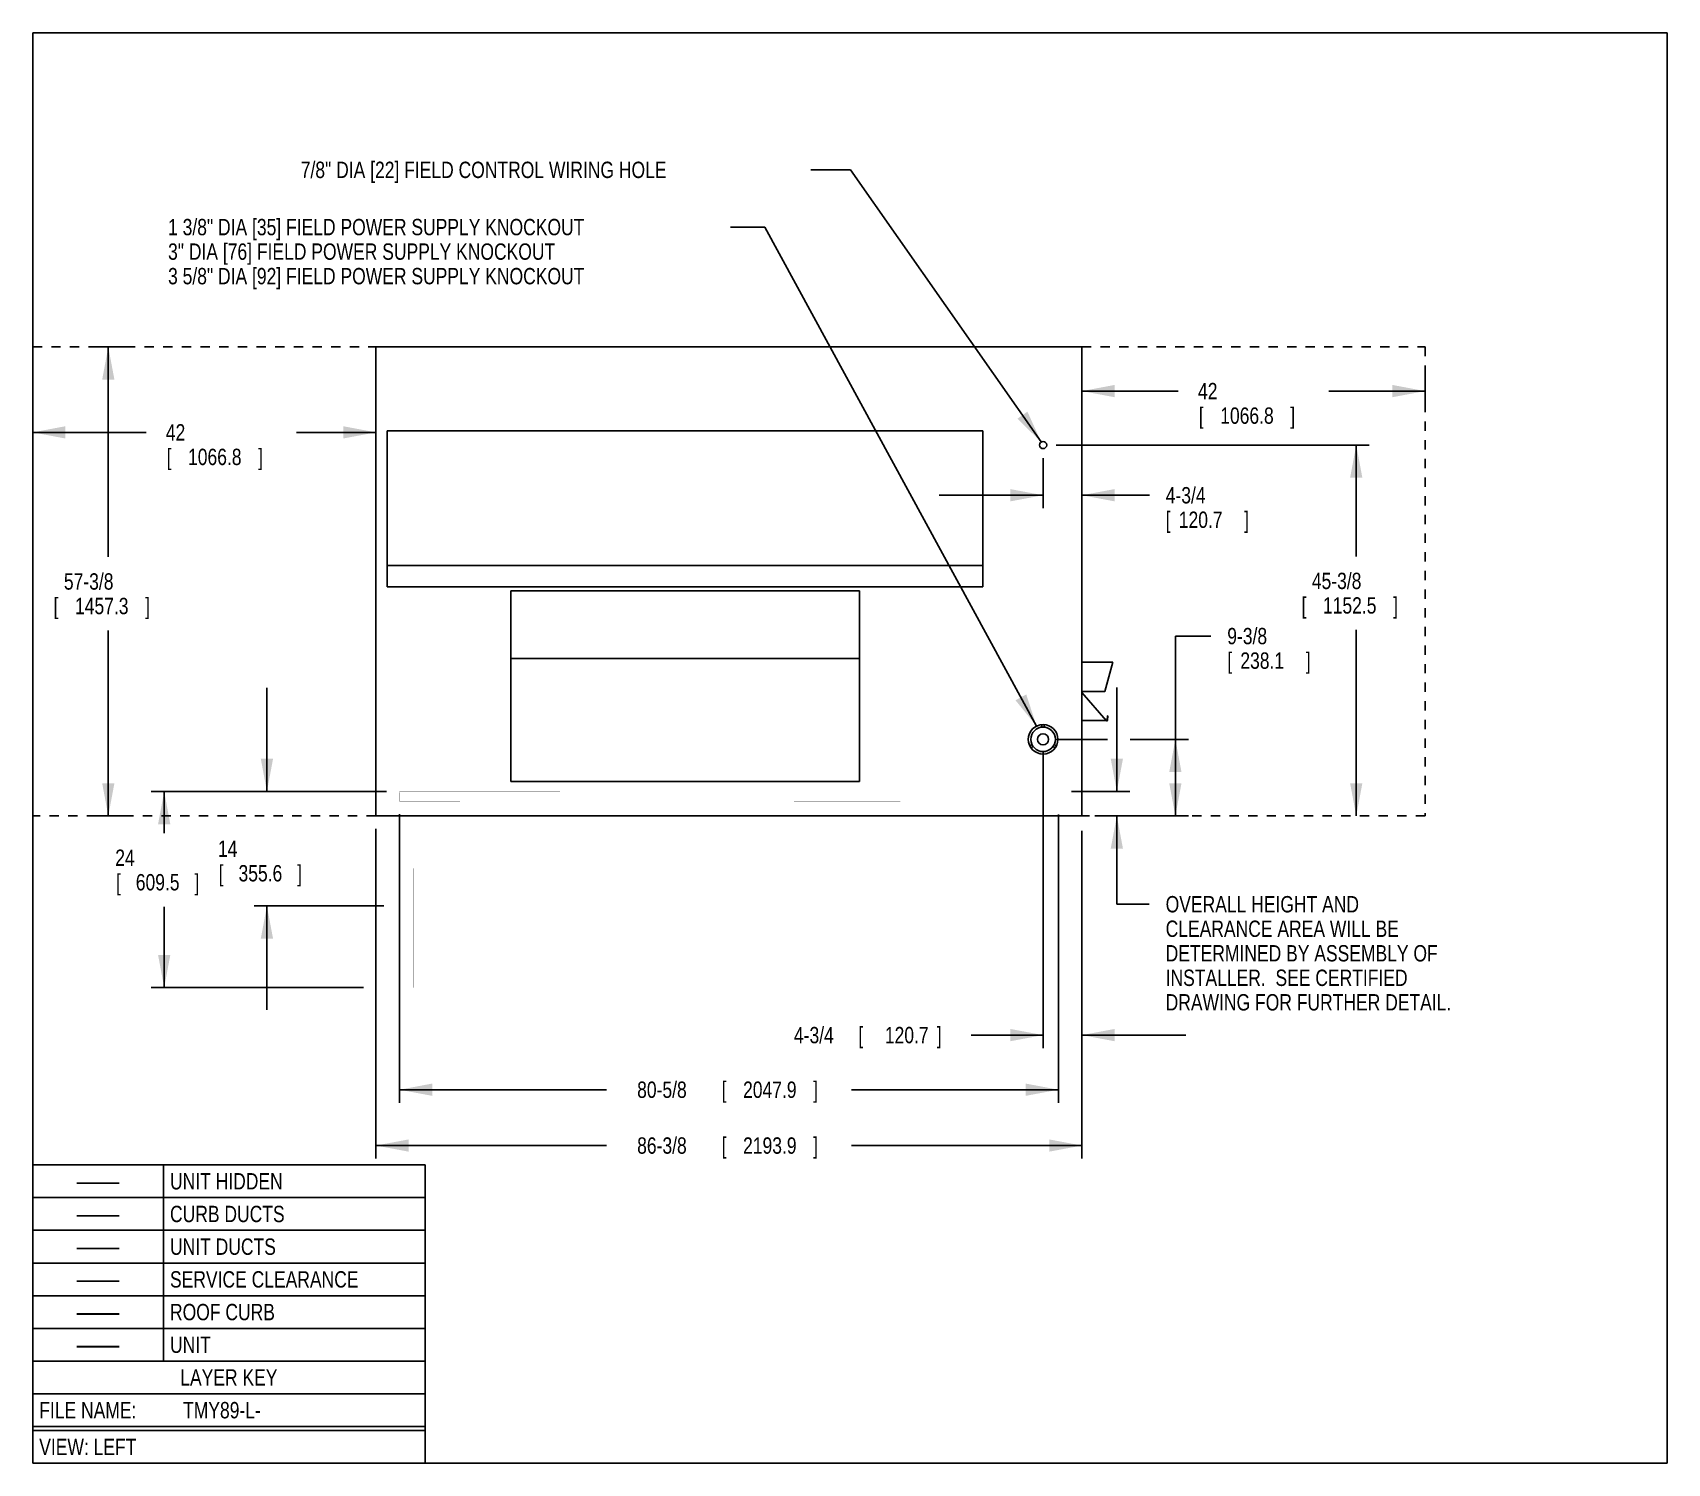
# Model space of a CAD drawing. Extents: x 0 to 200, y 0 to 175.
import ezdxf
from ezdxf.enums import TextEntityAlignment as Align

# ---------------------------------------------------------------- set-up
doc = ezdxf.new("R2010")
doc.units = 0
doc.header["$LTSCALE"] = 11.407407
for name, pattern in [('DASHED', [0.2, 0.1, -0.1]), ('DOT', [0.2, 0.1, -0.1]), ('HIDDEN', [0.2, 0.1, -0.1])]:
    doc.linetypes.add(name, pattern=pattern)
doc.layers.get('0').update_dxf_attribs({"linetype": 'CONTINUOUS'})
for name, color, linetype in [('CURB-14', 6, 'CONTINUOUS'), ('CURB-14-DIM', 6, 'CONTINUOUS'), ('CURB-24', 6, 'CONTINUOUS'), ('CURB-24-DIM', 6, 'CONTINUOUS'), ('HOODS', 7, 'CONTINUOUS'), ('NOTES', 1, 'CONTINUOUS'), ('SERVCLEAR', 1, 'CONTINUOUS'), ('SERVCLRDIM', 1, 'CONTINUOUS'), ('UNIT-DIM', 7, 'CONTINUOUS'), ('UNIT-SOL', 7, 'CONTINUOUS')]:
    doc.layers.add(name, color=color, linetype=linetype)
doc.styles.get("Standard").update_dxf_attribs({"font": 'txt', "width": 0.8})
doc.styles.add('TEXTSTYLE_2', font='txt', dxfattribs={"width": 8})
doc.dimstyles.get("Standard").update_dxf_attribs({"dimtxt": 0.18, "dimasz": 0.18, "dimexe": 0.18, "dimexo": 0.0625, "dimgap": 0.09, "dimtad": 0, "dimtih": 1, "dimtoh": 1, "dimzin": 0, "dimcen": 0.09, "dimazin": 3, "dimtfac": 1, "dimtofl": 0, "dimtmove": 0, "dimatfit": 3})

# ---------------------------------------------------------------- blocks, each defined once
blk = doc.blocks.new('_FILLED')
at = {"color": 0, "linetype": 'ByBlock'}
blk.add_solid([(0, 0), (-1, 0.1875), (-1, -0.1875)], dxfattribs=at)
blk = doc.blocks.new('*D1')
at = {"layer": 'CURB-24-DIM', "color": 6, "linetype": 'CONTINUOUS'}
for p, q in [((44.88, 79.41), (44.88, 44.11)), ((125.5, 78.89), (125.5, 44.11)), ((44.88, 45.7), (70.19, 45.7)), ((125.5, 45.7), (100.19, 45.7))]:
    blk.add_line(p, q, dxfattribs=at)
at = {"layer": 'CURB-24-DIM', "color": 6, "linetype": 'CONTINUOUS', "xscale": 4, "yscale": 4, "zscale": 4, "rotation": 180}
blk.add_blockref('_FILLED', (44.88, 45.7), dxfattribs=at)
at = {"layer": 'CURB-24-DIM', "color": 6, "linetype": 'CONTINUOUS', "xscale": 4, "yscale": 4, "zscale": 4}
blk.add_blockref('_FILLED', (125.5, 45.7), dxfattribs=at)
at = {"layer": 'CURB-24-DIM', "color": 6, "linetype": 'CONTINUOUS', "width": 0.8}
for s, p in [('80-5/8', (76.99, 44.7)), ('[', (84.59, 44.7)), ('2047.9', (90.19, 44.7)), (']', (95.79, 44.7))]:
    blk.add_text(s, height=2, dxfattribs=at).set_placement(p, align=Align.CENTER)
blk = doc.blocks.new('*D2')
at = {"layer": 'SERVCLRDIM', "color": 1, "linetype": 'CONTINUOUS'}
for p, q in [((0, 127.17), (0, 124.53)), ((0, 126.11), (13.88, 126.11)), ((42, 126.11), (32.28, 126.11)), ((42, 127.8), (42, 124.53))]:
    blk.add_line(p, q, dxfattribs=at)
at = {"layer": 'SERVCLRDIM', "color": 1, "linetype": 'CONTINUOUS', "xscale": 4, "yscale": 4, "zscale": 4, "rotation": 180}
blk.add_blockref('_FILLED', (0, 126.11), dxfattribs=at)
at = {"layer": 'SERVCLRDIM', "color": 1, "linetype": 'CONTINUOUS', "xscale": 4, "yscale": 4, "zscale": 4}
blk.add_blockref('_FILLED', (42, 126.11), dxfattribs=at)
at = {"layer": 'SERVCLRDIM', "color": 1, "linetype": 'CONTINUOUS', "width": 0.8}
for s, p in [('42', (17.48, 125.11)), ('[', (16.68, 122.11)), ('1066.8', (22.28, 122.11)), (']', (27.88, 122.11))]:
    blk.add_text(s, height=2, dxfattribs=at).set_placement(p, align=Align.CENTER)
blk = doc.blocks.new('*D3')
at = {"layer": 'SERVCLRDIM', "color": 1, "linetype": 'CONTINUOUS'}
for p, q in [((128.37, 133.71), (128.37, 129.57)), ((170.37, 133.38), (170.37, 129.57)), ((128.37, 131.16), (140.17, 131.16)), ((170.37, 131.16), (158.57, 131.16))]:
    blk.add_line(p, q, dxfattribs=at)
at = {"layer": 'SERVCLRDIM', "color": 1, "linetype": 'CONTINUOUS', "xscale": 4, "yscale": 4, "zscale": 4, "rotation": 180}
blk.add_blockref('_FILLED', (128.37, 131.16), dxfattribs=at)
at = {"layer": 'SERVCLRDIM', "color": 1, "linetype": 'CONTINUOUS', "xscale": 4, "yscale": 4, "zscale": 4}
blk.add_blockref('_FILLED', (170.37, 131.16), dxfattribs=at)
at = {"layer": 'SERVCLRDIM', "color": 1, "linetype": 'CONTINUOUS', "width": 0.8}
for s, p in [('42', (143.77, 130.16)), ('[', (142.97, 127.16)), ('1066.8', (148.57, 127.16)), (']', (154.17, 127.16))]:
    blk.add_text(s, height=2, dxfattribs=at).set_placement(p, align=Align.CENTER)
blk = doc.blocks.new('*D4')
at = {"layer": 'CURB-14-DIM', "color": 6, "linetype": 'CONTINUOUS'}
for p, q in [((28.66, 82.18), (28.66, 94.88)), ((43.29, 82.18), (27.08, 82.18)), ((42.97, 68.19), (27.08, 68.18)), ((28.66, 68.18), (28.66, 55.48))]:
    blk.add_line(p, q, dxfattribs=at)
at = {"layer": 'CURB-14-DIM', "color": 6, "linetype": 'CONTINUOUS', "xscale": 4, "yscale": 4, "zscale": 4}
for p, rotation in [((28.66, 82.18), 270.001712881), ((28.66, 68.18), 90.00171288100002)]:
    blk.add_blockref('_FILLED', p, dxfattribs=dict(at, rotation=rotation))
at = {"layer": 'CURB-14-DIM', "color": 6, "linetype": 'CONTINUOUS', "width": 0.8}
for s, p in [('14', (23.86, 74.18)), ('[', (23.06, 71.18)), ('355.6', (27.86, 71.18)), (']', (32.66, 71.18))]:
    blk.add_text(s, height=2, dxfattribs=at).set_placement(p, align=Align.CENTER)
blk = doc.blocks.new('*D5')
at = {"layer": 'UNIT-DIM', "color": 7, "linetype": 'CONTINUOUS'}
for p, q in [((123.62, 86.97), (123.62, 50.79)), ((128.37, 77.37), (128.37, 50.79)), ((123.62, 52.38), (114.82, 52.38)), ((128.37, 52.38), (141.07, 52.38))]:
    blk.add_line(p, q, dxfattribs=at)
at = {"layer": 'UNIT-DIM', "color": 7, "linetype": 'CONTINUOUS', "xscale": 4, "yscale": 4, "zscale": 4}
blk.add_blockref('_FILLED', (123.62, 52.38), dxfattribs=at)
at = {"layer": 'UNIT-DIM', "color": 7, "linetype": 'CONTINUOUS', "xscale": 4, "yscale": 4, "zscale": 4, "rotation": 180}
blk.add_blockref('_FILLED', (128.37, 52.38), dxfattribs=at)
at = {"layer": 'UNIT-DIM', "color": 7, "linetype": 'CONTINUOUS', "width": 0.8}
for s, p in [('4-3/4', (98.02, 51.38)), ('[', (101.62, 51.38)), ('120.7', (109.62, 51.38)), (']', (111.22, 51.38))]:
    blk.add_text(s, height=2, dxfattribs=at).set_placement(p, align=Align.RIGHT)
blk = doc.blocks.new('*D6')
at = {"layer": 'UNIT-DIM', "color": 7, "linetype": 'CONTINUOUS'}
for p, q in [((128.37, 128.64), (128.37, 116.83)), ((123.62, 122.97), (123.62, 116.83)), ((123.62, 118.42), (110.92, 118.42)), ((128.37, 118.42), (136.63, 118.42))]:
    blk.add_line(p, q, dxfattribs=at)
at = {"layer": 'UNIT-DIM', "color": 7, "linetype": 'CONTINUOUS', "xscale": 4, "yscale": 4, "zscale": 4}
blk.add_blockref('_FILLED', (123.62, 118.42), dxfattribs=at)
at = {"layer": 'UNIT-DIM', "color": 7, "linetype": 'CONTINUOUS', "xscale": 4, "yscale": 4, "zscale": 4, "rotation": 180}
blk.add_blockref('_FILLED', (128.37, 118.42), dxfattribs=at)
at = {"layer": 'UNIT-DIM', "color": 7, "linetype": 'CONTINUOUS', "width": 0.8}
for s, p in [('4-3/4', (138.63, 117.42)), ('[', (138.63, 114.42)), ('120.7', (140.23, 114.42)), (']', (148.23, 114.42))]:
    blk.add_text(s, height=2, dxfattribs=at).set_placement(p)
blk = doc.blocks.new('*D7')
at = {"layer": 'UNIT-DIM', "color": 7, "linetype": 'CONTINUOUS'}
for p, q in [((139.81, 83.87), (139.81, 101.19)), ((139.81, 101.19), (144.16, 101.19)), ((125.21, 88.56), (131.5, 88.56)), ((134.27, 88.56), (141.4, 88.56)), ((139.81, 88.56), (139.81, 83.87)), ((139.81, 79.19), (139.81, 83.87)), ((129.96, 79.19), (141.4, 79.19))]:
    blk.add_line(p, q, dxfattribs=at)
at = {"layer": 'UNIT-DIM', "color": 7, "linetype": 'CONTINUOUS', "xscale": 4, "yscale": 4, "zscale": 4}
for p, rotation in [((139.81, 88.56), 90), ((139.81, 79.19), 270)]:
    blk.add_blockref('_FILLED', p, dxfattribs=dict(at, rotation=rotation))
at = {"layer": 'UNIT-DIM', "color": 7, "linetype": 'CONTINUOUS', "width": 0.8}
for s, p in [('9-3/8', (146.16, 100.19)), ('[', (146.16, 97.19)), ('238.1', (147.76, 97.19)), (']', (155.76, 97.19))]:
    blk.add_text(s, height=2, dxfattribs=at).set_placement(p)
blk = doc.blocks.new('*D8')
at = {"layer": 'UNIT-DIM', "color": 7, "linetype": 'CONTINUOUS'}
for p, q in [((125.21, 124.56), (163.52, 124.56)), ((161.94, 124.56), (161.94, 110.94)), ((161.94, 79.19), (161.94, 101.94))]:
    blk.add_line(p, q, dxfattribs=at)
at = {"layer": 'UNIT-DIM', "color": 7, "linetype": 'CONTINUOUS', "xscale": 4, "yscale": 4, "zscale": 4}
for p, rotation in [((161.94, 124.56), 90), ((161.94, 79.19), 270)]:
    blk.add_blockref('_FILLED', p, dxfattribs=dict(at, rotation=rotation))
at = {"layer": 'UNIT-DIM', "color": 7, "linetype": 'CONTINUOUS', "width": 0.8}
for s, p in [('45-3/8', (159.54, 106.94)), ('[', (155.54, 103.94)), (']', (166.74, 103.94)), ('1152.5', (161.14, 103.94))]:
    blk.add_text(s, height=2, dxfattribs=at).set_placement(p, align=Align.CENTER)
blk = doc.blocks.new('*D9')
at = {"layer": 'UNIT-DIM', "color": 7, "linetype": 'CONTINUOUS'}
for p, q in [((11.95, 136.56), (7.66, 136.56)), ((9.25, 136.56), (9.25, 110.87)), ((9.25, 79.19), (9.25, 101.87)), ((11.42, 79.19), (7.66, 79.19))]:
    blk.add_line(p, q, dxfattribs=at)
at = {"layer": 'UNIT-DIM', "color": 7, "linetype": 'CONTINUOUS', "xscale": 4, "yscale": 4, "zscale": 4}
for p, rotation in [((9.25, 136.56), 90), ((9.25, 79.19), 270)]:
    blk.add_blockref('_FILLED', p, dxfattribs=dict(at, rotation=rotation))
at = {"layer": 'UNIT-DIM', "color": 7, "linetype": 'CONTINUOUS', "width": 0.8}
for s, p in [('57-3/8', (6.85, 106.87)), ('[', (2.85, 103.87)), ('1457.3', (8.45, 103.87)), (']', (14.05, 103.87))]:
    blk.add_text(s, height=2, dxfattribs=at).set_placement(p, align=Align.CENTER)
blk = doc.blocks.new('*D10')
at = {"layer": 'UNIT-DIM', "color": 7, "linetype": 'CONTINUOUS'}
for p, q in [((42, 77.6), (42, 37.29)), ((128.37, 76.2), (128.37, 37.29)), ((42, 38.87), (70.19, 38.87)), ((128.37, 38.87), (100.19, 38.87))]:
    blk.add_line(p, q, dxfattribs=at)
at = {"layer": 'UNIT-DIM', "color": 7, "linetype": 'CONTINUOUS', "xscale": 4, "yscale": 4, "zscale": 4, "rotation": 180}
blk.add_blockref('_FILLED', (42, 38.87), dxfattribs=at)
at = {"layer": 'UNIT-DIM', "color": 7, "linetype": 'CONTINUOUS', "xscale": 4, "yscale": 4, "zscale": 4}
blk.add_blockref('_FILLED', (128.37, 38.87), dxfattribs=at)
at = {"layer": 'UNIT-DIM', "color": 7, "linetype": 'CONTINUOUS', "width": 0.8}
for s, p in [('86-3/8', (76.99, 37.87)), ('[', (84.59, 37.87)), ('2193.9', (90.19, 37.87)), (']', (95.79, 37.87))]:
    blk.add_text(s, height=2, dxfattribs=at).set_placement(p, align=Align.CENTER)
blk = doc.blocks.new('*D11')
at = {"layer": 'CURB-24-DIM', "color": 6, "linetype": 'CONTINUOUS'}
for p, q in [((30.03, 82.18), (14.5, 82.18)), ((16.09, 82.18), (16.09, 77.08)), ((43.29, 82.18), (32.14, 82.18)), ((16.09, 58.19), (16.09, 68.08)), ((40.47, 58.19), (14.5, 58.19))]:
    blk.add_line(p, q, dxfattribs=at)
at = {"layer": 'CURB-24-DIM', "color": 6, "linetype": 'CONTINUOUS', "xscale": 4, "yscale": 4, "zscale": 4}
for p, rotation in [((16.09, 82.18), 90.00169324600002), ((16.09, 58.19), 270)]:
    blk.add_blockref('_FILLED', p, dxfattribs=dict(at, rotation=rotation))
at = {"layer": 'CURB-24-DIM', "color": 6, "linetype": 'CONTINUOUS', "width": 0.8}
for s, p in [('24', (11.29, 73.08)), ('[', (10.49, 70.08)), ('609.5', (15.29, 70.08)), (']', (20.09, 70.08))]:
    blk.add_text(s, height=2, dxfattribs=at).set_placement(p, align=Align.CENTER)
blk = doc.blocks.new('*D12')
at = {"layer": 'CURB-14-DIM', "color": 6, "linetype": 'CONTINUOUS'}
for p, q in [((44.88, 79.41), (44.88, 44.11)), ((125.5, 79.35), (125.5, 44.11)), ((44.88, 45.7), (70.19, 45.7)), ((125.5, 45.7), (100.19, 45.7))]:
    blk.add_line(p, q, dxfattribs=at)
at = {"layer": 'CURB-14-DIM', "color": 6, "linetype": 'CONTINUOUS', "xscale": 4, "yscale": 4, "zscale": 4, "rotation": 180}
blk.add_blockref('_FILLED', (44.88, 45.7), dxfattribs=at)
at = {"layer": 'CURB-14-DIM', "color": 6, "linetype": 'CONTINUOUS', "xscale": 4, "yscale": 4, "zscale": 4}
blk.add_blockref('_FILLED', (125.5, 45.7), dxfattribs=at)
at = {"layer": 'CURB-14-DIM', "color": 6, "linetype": 'CONTINUOUS', "width": 0.8}
for s, p in [('80-5/8', (76.99, 44.7)), ('[', (84.59, 44.7)), ('2047.9', (90.19, 44.7)), (']', (95.79, 44.7))]:
    blk.add_text(s, height=2, dxfattribs=at).set_placement(p, align=Align.CENTER)
blk = doc.blocks.new('*D13')
at = {"layer": 'SERVCLRDIM', "color": 1, "linetype": 'CONTINUOUS'}
for p, q in [((132.65, 82.19), (132.65, 94.89)), ((127.09, 82.19), (134.24, 82.19)), ((130.07, 79.19), (134.24, 79.19)), ((132.65, 79.19), (132.65, 68.39)), ((132.65, 68.39), (136.62, 68.39))]:
    blk.add_line(p, q, dxfattribs=at)
at = {"layer": 'SERVCLRDIM', "color": 1, "linetype": 'CONTINUOUS', "xscale": 4, "yscale": 4, "zscale": 4}
for p, rotation in [((132.65, 82.19), 270), ((132.65, 79.19), 90)]:
    blk.add_blockref('_FILLED', p, dxfattribs=dict(at, rotation=rotation))
at = {"layer": 'SERVCLRDIM', "color": 1, "linetype": 'CONTINUOUS', "width": 0.8}
for s, p in [('OVERALL HEIGHT AND ', (138.62, 67.39)), ('CLEARANCE AREA WILL BE ', (138.62, 64.39)), ('DETERMINED BY ASSEMBLY OF ', (138.62, 61.39)), ('INSTALLER.  SEE CERTIFIED ', (138.62, 58.39)), ('DRAWING FOR FURTHER DETAIL.', (138.62, 55.39))]:
    blk.add_text(s, height=2, dxfattribs=at).set_placement(p)

msp = doc.modelspace()

# ---------------------------------------------------------------- linework, layer by layer
at = {"color": 7, "linetype": 'CONTINUOUS'}
for p, q in [((0, 0), (0, 175)), ((0, 175), (200, 175)), ((200, 0), (200, 175)), ((0, 0), (200, 0))]:
    msp.add_line(p, q, dxfattribs=at)
at = {"layer": 'CURB-14', "color": 6, "linetype": 'DOT', "const_width": 0.00984}
for points in [[(44.875, 82.183), (125.5, 82.186)], [(44.876, 80.997), (44.875, 82.183)], [(125.5, 82.186), (125.5, 80.936)], [(125.5, 80.936), (44.876, 80.997)], [(46.626, 79.185), (46.626, 81.038)], [(123.75, 79.186), (123.75, 81.039)]]:
    msp.add_lwpolyline(points, dxfattribs=at)
at = {"layer": 'CURB-14', "color": 6, "linetype": 'CONTINUOUS'}
for points, const_width in [([(46.626, 79.185), (46.629, 68.185)], 0.0118), ([(123.75, 79.186), (123.75, 68.186)], 0.0118), ([(43.531, 68.185), (126.75, 68.186)], 0.00984)]:
    msp.add_lwpolyline(points, dxfattribs=dict(at, const_width=const_width))
at = {"layer": 'CURB-24', "color": 6, "linetype": 'DOT', "const_width": 0.00984}
for points in [[(44.875, 82.183), (125.5, 82.186)], [(44.876, 80.997), (44.875, 82.183)], [(125.5, 82.186), (125.5, 80.936)], [(125.5, 80.936), (44.876, 80.997)], [(46.626, 79.185), (46.626, 81.038)], [(123.75, 79.186), (123.75, 81.039)]]:
    msp.add_lwpolyline(points, dxfattribs=at)
at = {"layer": 'CURB-24', "color": 6, "linetype": 'CONTINUOUS'}
for points, const_width in [([(46.626, 79.185), (46.632, 58.187)], 0.0118), ([(123.75, 79.186), (123.75, 58.188)], 0.0118), ([(43.531, 58.187), (126.75, 58.188)], 0.00984)]:
    msp.add_lwpolyline(points, dxfattribs=dict(at, const_width=const_width))
at = {"layer": 'HOODS', "color": 7, "linetype": 'CONTINUOUS'}
for p, q in [((43.377, 126.294), (43.377, 107.229)), ((43.377, 126.294), (116.257, 126.294)), ((116.257, 107.229), (116.257, 126.294)), ((43.377, 109.838), (116.257, 109.838)), ((116.257, 107.229), (43.377, 107.229)), ((58.505, 83.415), (58.505, 106.729)), ((101.158, 106.729), (58.505, 106.729)), ((101.158, 83.415), (101.158, 106.729)), ((58.539, 98.439), (101.068, 98.439)), ((101.158, 83.415), (58.505, 83.415))]:
    msp.add_line(p, q, dxfattribs=at)
at = {"layer": 'NOTES', "color": 1, "linetype": 'CONTINUOUS'}
for p, q in [((100.064, 158.223), (95.198, 158.223)), ((123.392, 124.934), (100.064, 158.223)), ((89.569, 151.222), (85.363, 151.222)), ((122.822, 90.182), (89.569, 151.222)), ((0, 0), (0, 36.5)), ((0, 36.5), (48, 36.5)), ((16, 12.5), (16, 36.5)), ((48, 0), (48, 36.5)), ((0, 32.5), (48, 32.5)), ((0, 28.5), (48, 28.5)), ((0, 24.5), (48, 24.5)), ((0, 20.5), (48, 20.5)), ((0, 16.5), (48, 16.5)), ((0, 12.5), (48, 12.5)), ((0, 8.5), (48, 8.5)), ((0, 4.5), (48, 4.5)), ((0, 4), (48, 4)), ((0, 0), (48, 0))]:
    msp.add_line(p, q, dxfattribs=at)
for points in [[(120.482, 127.78), (123.392, 124.934), (121.71, 128.641)], [(120.25, 93.336), (122.822, 90.182), (121.567, 94.053)]]:
    msp.add_solid(points, dxfattribs=at)
at = {"layer": 'SERVCLEAR', "color": 1, "linetype": 'DASHED'}
for p, q in [((0, 79.185), (0, 136.56)), ((0, 136.56), (42, 136.56)), ((42, 79.185), (42, 136.56)), ((128.374, 136.56), (128.374, 79.185)), ((128.374, 136.56), (170.374, 136.56)), ((170.374, 136.56), (170.374, 79.185)), ((42, 79.185), (0, 79.185)), ((170.374, 79.185), (128.374, 79.185))]:
    msp.add_line(p, q, dxfattribs=at)
at = {"layer": 'UNIT-SOL', "color": 7, "linetype": 'CONTINUOUS'}
for p, q in [((42, 79.185), (42, 136.56)), ((42, 136.56), (128.375, 136.56)), ((128.375, 136.56), (128.375, 79.185)), ((132.143, 97.99), (128.375, 97.99)), ((132.143, 97.99), (131.184, 94.409)), ((131.184, 94.409), (128.375, 94.409)), ((128.375, 94.269), (131.363, 90.882)), ((123.479, 90.364), (123.479, 90.052)), ((123.77, 90.364), (123.77, 90.052)), ((131.263, 90.847), (128.375, 90.847)), ((131.337, 90.912), (131.263, 90.847)), ((131.31, 90.888), (131.336, 90.859)), ((131.363, 90.882), (131.336, 90.859)), ((131.503, 91.44), (131.471, 90.919)), ((131.507, 90.917), (131.471, 90.919)), ((131.539, 91.437), (131.503, 91.44)), ((131.539, 91.437), (131.507, 90.917)), ((122.259, 87.94), (121.99, 87.785)), ((122.405, 87.688), (122.136, 87.532)), ((124.844, 87.688), (125.114, 87.532)), ((124.99, 87.94), (125.259, 87.785)), ((128.375, 79.185), (42, 79.185))]:
    msp.add_line(p, q, dxfattribs=at)
for centre, radius in [((123.625, 124.56), 0.441), ((123.625, 88.56), 1.809), ((123.625, 88.56), 1.499), ((123.625, 88.56), 0.68)]:
    msp.add_circle(centre, radius, dxfattribs=at)
for radius in [0.0978, 0.0618]:
    msp.add_arc((131.409, 90.923), radius, 221.42542, 356.42542, dxfattribs=at)

# ---------------------------------------------------------------- texts
at = {"layer": 'NOTES', "color": 1, "linetype": 'CONTINUOUS', "width": 0.8}
for s, p in [('7/8" DIA [22] FIELD CONTROL WIRING HOLE', (32.798, 157.223)), ('1 3/8" DIA [35] FIELD POWER SUPPLY KNOCKOUT', (16.563, 150.222)), ('3" DIA [76] FIELD POWER SUPPLY KNOCKOUT', (16.563, 147.222)), ('3 5/8" DIA [92] FIELD POWER SUPPLY KNOCKOUT', (16.563, 144.222)), ('UNIT HIDDEN', (16.8, 33.5)), ('CURB DUCTS', (16.8, 29.5)), ('UNIT DUCTS', (16.8, 25.5)), ('SERVICE CLEARANCE', (16.8, 21.5)), ('ROOF CURB', (16.8, 17.5)), ('UNIT', (16.8, 13.5)), ('FILE NAME: ', (0.8, 5.5)), ('TMY89-L-', (18.4, 5.5)), ('VIEW: LEFT', (0.8, 1))]:
    msp.add_text(s, height=2, dxfattribs=at).set_placement(p)
at = {"layer": 'NOTES', "color": 8, "linetype": 'HIDDEN', "style": 'TEXTSTYLE_2', "width": 8}
msp.add_text('-', height=2, dxfattribs=at).set_placement((8, 33.5), align=Align.CENTER)
at = {"layer": 'NOTES', "color": 5, "linetype": 'CONTINUOUS', "style": 'TEXTSTYLE_2', "width": 8}
msp.add_text('-', height=2, dxfattribs=at).set_placement((8, 29.5), align=Align.CENTER)
at = {"layer": 'NOTES', "color": 2, "linetype": 'CONTINUOUS', "style": 'TEXTSTYLE_2', "width": 8}
msp.add_text('-', height=2, dxfattribs=at).set_placement((8, 25.5), align=Align.CENTER)
at = {"layer": 'NOTES', "color": 1, "linetype": 'CONTINUOUS', "style": 'TEXTSTYLE_2', "width": 8}
msp.add_text('-', height=2, dxfattribs=at).set_placement((8, 21.5), align=Align.CENTER)
at = {"layer": 'NOTES', "color": 6, "linetype": 'CONTINUOUS', "style": 'TEXTSTYLE_2', "width": 8}
msp.add_text('-', height=2, dxfattribs=at).set_placement((8, 17.5), align=Align.CENTER)
at = {"layer": 'NOTES', "color": 7, "linetype": 'CONTINUOUS', "style": 'TEXTSTYLE_2', "width": 8}
msp.add_text('-', height=2, dxfattribs=at).set_placement((8, 13.5), align=Align.CENTER)
at = {"layer": 'NOTES', "color": 1, "linetype": 'CONTINUOUS', "width": 0.8}
msp.add_text('LAYER KEY', height=2, dxfattribs=at).set_placement((24, 9.5), align=Align.CENTER)

# ---------------------------------------------------------------- dimensions: what is measured, and where the dimension line sits
at = {"layer": 'CURB-14-DIM', "color": 6, "linetype": 'CONTINUOUS'}
for base, p1, p2, angle, picture, middle in [((28.664, 68.185), (44.875, 82.183), (44.555, 68.185), 270.00171, '*D4', (27.864, 73.684)), ((44.876, 45.698), (125.5, 80.936), (44.876, 80.997), 180, '*D12', (84.388, 45.698))]:
    dim = msp.add_linear_dim(base=base, p1=p1, p2=p2, angle=angle, dimstyle='Standard', dxfattribs=at)
    dim.commit()
    dim.dimension.update_dxf_attribs({"geometry": picture, "text_midpoint": middle, "dimtype": 128})
at = {"layer": 'CURB-24-DIM', "color": 6, "linetype": 'CONTINUOUS'}
dim = msp.add_linear_dim(base=(16.087, 82.183), p1=(42.053, 58.187), p2=(44.875, 82.183), angle=90.00036, dimstyle='Standard', dxfattribs=at)
dim.commit()
dim.dimension.update_dxf_attribs({"geometry": '*D11', "text_midpoint": (15.287, 72.577), "dimtype": 128})
dim = msp.add_linear_dim(base=(125.5, 45.699), p1=(44.876, 80.997), p2=(125.5, 80.48), dimstyle='Standard', dxfattribs=at)
dim.commit()
dim.dimension.update_dxf_attribs({"geometry": '*D1', "text_midpoint": (84.388, 45.699), "dimtype": 128})
at = {"layer": 'SERVCLRDIM', "color": 1, "linetype": 'CONTINUOUS'}
dim = msp.add_linear_dim(base=(170.374, 131.158), p1=(128.375, 135.302), p2=(170.374, 134.971), dimstyle='Standard', dxfattribs=at)
dim.commit()
dim.dimension.update_dxf_attribs({"geometry": '*D3', "text_midpoint": (148.574, 129.658), "dimtype": 128})
for base, p1, p2, angle, picture, middle in [((0, 126.113), (42, 129.388), (0, 122.938), 180, '*D2', (22.276, 124.613)), ((132.654, 82.186), (128.487, 79.185), (125.5, 82.186), 90, '*D13', (160.218, 62.387))]:
    dim = msp.add_linear_dim(base=base, p1=p1, p2=p2, angle=angle, dimstyle='Standard', dxfattribs=at)
    dim.commit()
    dim.dimension.update_dxf_attribs({"geometry": picture, "text_midpoint": middle, "dimtype": 128})
at = {"layer": 'UNIT-DIM', "color": 7, "linetype": 'CONTINUOUS'}
for base, p1, p2, angle, picture, middle in [((9.249758, 136.560259), (13.002817, 79.185261), (13.535177, 136.560259), 90, '*D9', (8.449758, 106.37276)), ((123.625, 118.422), (128.375, 130.231), (123.625, 124.56), 180, '*D6', (144.228, 116.922)), ((161.9355, 124.5602), (170.3741, 79.1853), (123.6246, 124.5602), 90, '*D8', (161.1355, 106.4394)), ((139.8133, 88.5602), (128.3745, 79.1853), (123.6246, 88.5602), 90, '*D7', (151.7633, 99.6926)), ((123.625, 52.378), (128.375, 78.957), (123.625, 88.56), 180, '*D5', (100.619, 52.378)), ((41.9996, 38.8744), (128.3745, 77.7883), (41.9996, 79.1853), 180, '*D10', (84.3871, 38.8744))]:
    dim = msp.add_linear_dim(base=base, p1=p1, p2=p2, angle=angle, dimstyle='Standard', dxfattribs=at)
    dim.commit()
    dim.dimension.update_dxf_attribs({"geometry": picture, "text_midpoint": middle, "dimtype": 128})

doc.saveas('drawing.dxf')
